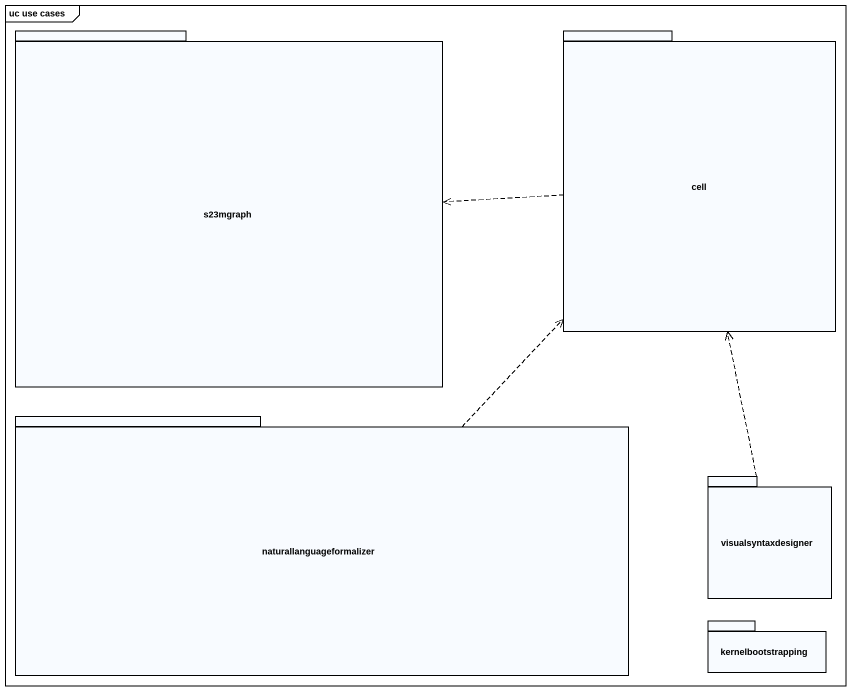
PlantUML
@startuml
mainframe uc use cases
package s23mgraph {
}
package cell {
}
package naturallanguageformalizer {
}
package visualsyntaxdesigner {
}
package kernelbootstrapping {
}
cell .left.> s23mgraph
naturallanguageformalizer .up.> cell
visualsyntaxdesigner .up.> cell
@enduml
